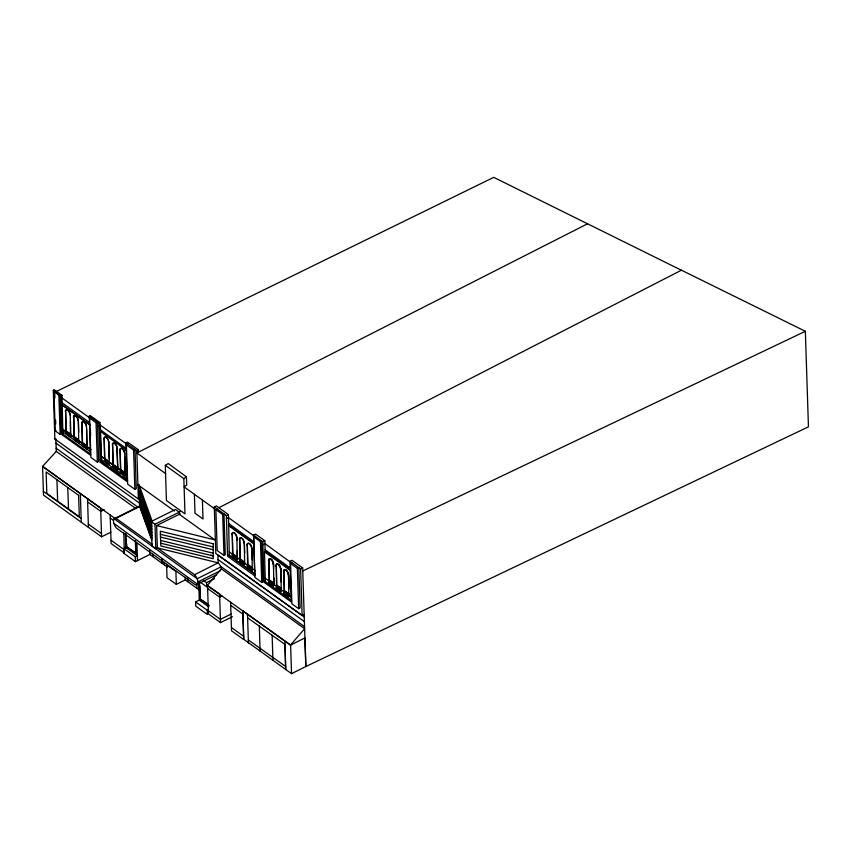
<?xml version="1.0" encoding="UTF-8"?>
<svg xmlns="http://www.w3.org/2000/svg" width="851" height="851" viewBox="0 0 851 851"><rect width="100%" height="100%" fill="white"/><g stroke="black" fill="none" stroke-linecap="round" stroke-linejoin="round"><path stroke-width="1.28" d="M243.726 639.314L242.812 610.71L243.726 639.314L291.542 673.652L305.839 666.524L304.924 637.931L290.425 645.154L207.293 585.445L221.388 568.915A6.191 3.042 63.5 0 0 220.803 566.957L220.515 566.298A6.191 3.042 63.5 0 0 218.175 562.947L217.92 554.969L304.243 616.975M290.425 645.154L304.626 628.708L221.388 568.915L221.483 569.542M55.879 439.68L56.262 451.392L42.593 466.401L43.475 495.059L101.588 536.821L110.907 532.173M183.848 478.656L186.443 476.837L168.253 463.572L165.307 465.337L166.434 500.548L184.975 513.876L183.848 478.656L165.307 465.337M218.792 507.76L681.438 270.192L805.354 331.284L808.45 426.83L305.849 666.535L302.658 567.925L291.999 560.277L289.978 561.288L291.191 601.87L264.001 582.222L262.789 541.747L253.534 535.098L255.566 534.088L264.821 540.736L264.927 543.81L262.895 544.821M138.458 449.828L127.427 442.073L125.916 442.828L136.809 450.658L138.458 449.828L138.532 452.158M165.573 473.581L136.883 452.977L587.584 223.77M139.362 498.516L138.383 499.005L54.858 439.01L53.283 390.247L54.262 389.758L61.932 395.268L62.24 404.789L89.515 424.383M53.953 391.62L58.868 395.141L59.591 394.79L60.868 434.063L60.144 434.425L55.23 430.893L53.953 391.62L54.677 391.258M53.283 390.247L60.942 395.758L61.932 395.268M91.078 449.764L62.751 429.415L62.24 404.789M70.463 421.288L70.601 434.393L65.963 431.063L65.623 411.469A3.702 1.819 63.5 0 1 66.452 409.767M70.601 434.393L70.261 414.809M73.718 417.203L74.335 436.648L78.696 440.127L74.058 436.786L73.718 417.203A3.702 1.819 63.5 0 1 75.335 415.565M55.23 430.893L55.953 430.532M78.696 440.127L78.356 420.532A3.702 1.819 63.5 0 0 78.143 419.266M62.751 429.415L90.312 448.871M60.942 395.758L62.208 434.872L90.536 455.221L89.27 416.118L90.259 415.628L99.907 422.564L99.992 425.277M89.6 418.022L96.046 422.649L97.418 421.968L98.695 461.402L97.322 462.082L90.876 457.444L89.6 418.022L90.972 417.341M62.134 432.531L63.123 432.042L90.397 451.636M65.963 431.063L70.888 434.255M86.642 429.095L86.908 446.094L82.27 442.765L81.93 423.17A3.702 1.819 63.5 0 1 83.696 421.596A3.702 1.819 63.5 0 1 86.355 425.245M65.878 432.542L70.878 435.616L70.495 436.914L65.921 433.627L65.878 432.542L70.452 435.829L70.495 436.914M62.208 434.872L63.197 434.382L90.472 453.977M54.858 439.01L55.847 438.52M86.908 446.094L86.568 426.511M89.27 416.118L98.918 423.053L99.907 422.564M125.916 442.828L127.065 481.581L100.237 462.306L99.056 425.808L100.344 425.16L126.203 443.743M99.067 425.936L100.354 425.298M74.25 438.68L79.239 441.765L78.856 443.052L74.282 439.765L74.25 438.68L78.824 441.967L78.856 443.052M74.282 439.765L79.281 442.839M82.27 442.765L87.185 445.956M82.377 444.541L87.376 447.615L86.983 448.902L82.409 445.616L82.377 444.541L86.951 447.828L86.983 448.902M82.409 445.616L87.408 448.7M103.96 438.85A3.702 1.819 63.5 0 1 106.184 437.542A3.702 1.819 63.5 0 1 108.598 442.18L109.226 461.636L104.588 458.306L104.184 438.744A3.702 1.819 63.5 0 1 106.705 437.669M108.598 442.18L108.822 442.073A3.702 1.819 63.5 0 0 108.715 441.243M112.364 444.85A3.702 1.819 63.5 0 1 114.587 443.541A3.702 1.819 63.5 0 1 117.002 448.179L117.629 467.635L112.992 464.295L112.587 444.743A3.702 1.819 63.5 0 1 114.364 443.158A3.702 1.819 63.5 0 1 117.013 446.807M117.002 448.179L117.853 467.518M100.344 425.16L101.354 456.466L127.342 474.858M126.405 444.913L133.586 450.073L135.011 449.36L136.277 488.623L134.852 489.336L127.682 484.176L126.405 444.913L127.841 444.211M100.163 459.848L101.673 459.093L101.577 456.349M124.874 457.253L125.15 472.922L120.512 469.582L120.108 450.03A3.702 1.819 63.5 0 1 121.321 448.286A3.702 1.819 63.5 0 1 123.767 450.349M104.545 459.817L109.545 462.891L109.162 464.178L104.588 460.891L104.545 459.817L109.119 463.104L109.162 464.178M100.237 462.306L101.748 461.561L108.183 466.178M104.588 460.891L109.577 463.965M125.15 472.922L124.746 453.36M112.875 465.869L117.863 468.954L117.481 470.241L112.906 466.954L112.875 465.869L117.449 469.156L117.481 470.241M112.906 466.954L117.906 470.029M120.512 469.582L125.374 472.805M120.289 471.103L125.278 474.177L124.895 475.464L120.321 472.177L120.289 471.103L124.852 474.39L124.895 475.464M120.321 472.177L125.31 475.252M104.258 509.643L100.769 511.387L87.632 501.941M220.345 570.734L197.911 581.914A6.212 3.053 63.5 0 1 194.932 584.573L116.842 528.386A6.148 3.021 63.5 0 1 114.077 524.056L113.843 523.344A6.148 3.021 63.5 0 1 113.481 520.716A6.393 3.149 63.5 0 1 116.002 518.302L139.617 506.526L138.904 484.336L152.393 521.854M194.549 574.723L218.175 562.819L157.339 547.874L155.797 548.64L152.01 545.927L151.212 521.525L175.402 509.462L179.189 512.185L179.253 514.281L214.909 539.885L156.616 525.567L157.339 547.874L194.549 574.723A6.212 3.053 63.5 0 1 197.9 581.871M151.212 521.525L154.999 524.237L180.178 511.696M156.616 525.567L180.242 513.791M126.437 546.789L136.139 553.32L126.437 546.789L126.022 533.854M123.714 548.512L125.788 547.48L137.341 555.777L135.266 556.809L123.714 548.512L123.874 553.363L135.426 561.66L149.84 554.48L167.402 567.085M304.158 614.507L302.137 615.518L215.803 553.512L214.292 506.909L216.324 505.898L228.387 514.557L228.706 525.258L253.8 543.385M123.874 553.363L124.352 550.533M215.888 509.621L222.675 514.504L223.962 513.855L225.281 554.767L223.994 555.405L217.207 550.533L215.888 509.621L217.175 508.983M214.292 506.909L226.355 515.578L228.387 514.557M253.534 535.098L254.757 575.882L227.568 556.235L226.451 518.642L228.483 517.631L253.577 535.651M254.375 573.521L229.281 555.384L228.706 525.258M237.323 550.491L237.216 557.128L232.578 553.799L232.27 534.183A3.702 1.819 63.5 0 1 234.493 532.875M237.216 557.128L236.908 537.524A3.702 1.819 63.5 0 0 236.546 535.811M239.695 539.47L240.312 558.916L244.631 562.415L239.993 559.075L239.695 539.47A3.702 1.819 63.5 0 1 241.173 537.779A3.702 1.819 63.5 0 1 243.79 540.64M253.662 536.758L260.449 541.63L261.736 540.991L263.044 581.68L261.757 582.318L254.97 577.446L253.662 536.758L254.949 536.119M244.631 562.415L244.333 542.8A3.702 1.819 63.5 0 0 244.12 541.534M247.311 544.948L247.928 564.394L252.247 567.883L247.609 564.553L247.311 544.948A3.702 1.819 63.5 0 1 249.832 543.874M232.578 553.799L237.535 556.969M232.249 554.905L237.248 557.979L236.865 559.267L232.291 555.98L232.249 554.905L236.823 558.192L236.865 559.267M232.291 555.98L237.28 559.054M166.594 564.394L167.019 577.68L176.327 584.36L185.252 579.914L199.315 590.009L199.102 583.371M262.789 541.747L264.821 540.736M252.247 567.883L251.949 548.278A3.702 1.819 63.5 0 0 251.588 546.565M220.803 566.957L197.177 578.733L114.119 518.78L137.745 507.005L56.155 448.232M239.663 560.256L244.694 563.309L244.269 564.617L239.695 561.33L239.663 560.256L244.237 563.543L244.269 564.617M239.695 561.33L244.726 564.394M265.352 581.552L264.47 551.778L265.15 551.437L290.244 569.574M203.368 580.382L206.527 582.648L214.516 578.574M207.293 585.445L219.601 594.019L220.526 622.613L232.419 616.688M247.258 565.841L252.29 568.893L251.864 570.202L247.29 566.915L247.258 565.841L251.822 569.128L251.864 570.202M200.336 582.212L206.665 586.754L207.548 586.318M247.29 566.915L252.321 569.968M273.979 578.052L273.745 583.446L269.107 580.116L268.884 560.458A3.702 1.819 63.5 0 1 271.107 559.15M199.421 582.127L199.964 598.934L207.591 603.976M195.613 601.912L207.219 610.241L207.357 614.475L195.751 606.146L195.613 601.912L199.272 600.083L208.772 606.901M273.745 583.446L273.522 563.798A3.702 1.819 63.5 0 0 273.16 562.085M281.468 588.573L276.522 585.392L276.298 565.745A3.702 1.819 63.5 0 1 279.426 565.298M222.09 596.008L219.707 597.189L207.623 588.509M290.585 563.511L297.371 568.394L298.839 567.66L300.126 607.954L298.669 608.688L291.872 603.816L290.585 563.511L292.053 562.777M281.16 588.722L280.936 569.074A3.702 1.819 63.5 0 0 280.841 568.245M289.085 594.051L284.138 590.871L283.915 571.223A3.702 1.819 63.5 0 1 285.542 569.574M207.219 610.241L208.304 609.699M268.756 581.669L273.788 584.733L273.362 586.041L268.788 582.754L268.756 581.669L273.331 584.956L273.362 586.041M268.788 582.754L273.82 585.807M288.776 594.2L288.553 574.553A3.702 1.819 63.5 0 0 288.34 573.287M289.978 561.288L300.626 568.936L302.658 567.925M276.267 587.02L281.277 590.083L280.873 591.381L276.298 588.094L276.267 587.02L280.841 590.307L280.873 591.381M276.298 588.094L280.394 590.509M231.121 614.039L220.42 619.379L208.335 610.699M284.021 592.573L288.957 595.679L288.638 596.945L284.064 593.658L284.021 592.573L288.595 595.86L288.638 596.945M284.064 593.658L289 596.764M216.069 574.978L197.368 584.18L113.843 523.344M55.389 391.992L493.718 177.348L681.438 270.256M302.754 570.978L805.354 331.284M160.413 534.322L213.239 546.938M160.499 537.077L213.239 549.746M160.616 540.47L213.239 553.182M160.701 543.204L213.239 555.958L210.729 555.15M247.62 617.815L284.989 644.43L285.702 669.577L284.904 641.271M248.332 639.963L285.702 666.524M62.017 398.002L89.302 417.596M291.053 562.575L264.916 543.619L265.15 551.437M99.014 425.766L98.918 423.053M214.441 508.685L184.114 486.9L186.709 485.07L186.443 476.837M62.176 402.842L89.451 422.436M61.953 404.927L90.28 425.277M101.354 456.466L127.129 474.964M137.915 484.825L174.423 511.047M66.335 433.414L70.91 436.701M274.15 583.243L269.405 579.957L268.884 560.458M281.564 588.52L276.83 585.243L276.298 565.745M289.18 593.998L284.447 590.722L283.915 571.223M101.141 459.359L127.373 478.198M110.332 467.72L119.991 474.656M122.14 476.198L127.501 480.06M126.98 480.315L101.226 461.816L100.046 425.447M55.996 443.148L139.511 503.132M218.069 559.586L304.392 621.592M220.515 566.298L304.562 626.687M56.262 451.392L136.022 508.675M116.002 518.302L152.489 544.502M115.885 519.046L42.593 466.401L100.663 508.185L101.588 536.821M242.812 610.71L290.627 645.058L291.542 673.652M110.279 518.046L113.343 520.248M230.706 605.359L242.705 613.975M167.668 565.575L174.902 570.776M199.964 598.934L209.303 605.646M43.358 491.357L81.143 518.493M111.002 540.236L124.278 549.778M88.291 524.056L101.482 533.534M231.429 627.549L243.429 636.165M124.437 553.086L111.098 543.512L110.173 514.844M220.526 622.613L208.442 613.933L207.516 585.328M243.535 639.409L231.525 630.793L230.6 602.189M100.492 429.872L126.342 448.573M265.097 549.81L290.191 567.947M228.664 523.514L253.758 541.64M100.556 431.553L126.395 450.243M228.387 525.418L254.523 544.3M264.47 551.778L290.606 570.67M229.174 551.873L255.311 570.766M265.246 578.223L291.393 597.115M227.515 554.288L254.694 573.936M263.959 580.584L291.489 600.434M139.968 497.261L151.765 529.141M139.968 500.431L151.765 532.577M139.979 503.494L151.765 535.651M139.958 493.867L151.765 526.343M151.755 540.279L139.617 506.526A6.393 3.149 63.5 0 0 137.362 507.632M300.626 568.936L302.137 615.518M297.371 568.394L298.669 608.688M288.553 574.553L288.936 586.222M288.457 574.606L288.915 588.86M284.383 592.392L284.425 593.477M280.936 569.074L281.277 579.446M281.255 582.095L280.841 569.128A3.702 1.819 63.5 0 0 280.628 567.862M276.703 586.796L276.745 587.881M273.522 563.798L273.607 566.383M273.586 569.032L273.416 563.841A3.702 1.819 63.5 0 0 273.065 562.128M273.884 578.106L274.043 583.297M272.129 635.186L272.937 660.28M269.214 581.446L269.246 582.52M260.449 541.63L261.757 582.318M259.332 625.985L260.055 651.153M251.949 548.278L252.321 559.947M247.715 565.607L247.747 566.681M247.503 614.326L248.428 642.93M244.333 542.8L244.662 553.171M240.12 560.022L240.152 561.107M236.908 537.524L236.993 540.119M232.27 534.183L232.897 553.639M232.674 554.692L232.706 555.767M226.355 515.578L226.451 518.642M222.675 514.504L223.994 555.405M206.527 582.648L206.665 586.754M202.4 500.037L203.017 518.993L195.007 513.238L194.39 494.282M199.911 585.818L200.325 598.753M198.73 583.201L199.272 600.083M196.826 584.339L196.953 588.318M187.518 577.648L187.645 581.637M185.167 577.255L185.252 579.914M175.902 571.085L176.327 584.36M164.211 562.203L164.296 564.862M161.903 559.245L162.03 563.234M154.999 524.237L155.797 548.64M152.637 553.884L152.723 556.543M149.712 550.501L149.84 554.48M137.798 450.168L137.873 452.487M136.809 450.658L138.383 499.005M136.926 543.129L137.5 560.628M133.586 450.073L134.852 489.336M135.766 541.683L136.139 553.32M135.362 540.566L135.777 553.501M135.266 556.809L135.426 561.66M126.725 544.023L126.799 546.608M125.342 533.917L125.81 548.384M123.778 532.726L124.235 548.47M120.108 450.03L120.736 469.475M120.704 470.89L120.746 471.965M113.289 465.667L113.332 466.742M112.587 444.743L113.215 464.189M108.822 442.073L109.364 458.934M104.971 459.604L105.003 460.678M104.184 438.744L104.801 458.189M96.046 422.649L97.322 462.082M90.451 430.425L90.621 435.584M87.525 498.739L88.44 527.375M82.802 444.328L82.834 445.413M81.93 423.17L82.547 442.626M78.356 420.532L78.728 432.202M80.345 493.58L81.26 522.216M74.675 438.478L74.707 439.552M65.623 411.469L66.25 430.925M67.75 487.474L68.527 509.026M63.027 429.276L63.197 434.382M58.868 395.141L60.144 434.425M54.762 393.875L54.889 397.8M55.613 420.064L55.74 423.989M56.921 479.687L57.645 501.165M234.802 533.12A3.702 1.819 63.5 0 1 235.387 533.737M235.663 534.109A3.702 1.819 63.5 0 1 236.163 534.928M231.951 534.343A3.702 1.819 63.5 0 1 234.174 533.034A3.702 1.819 63.5 0 1 236.589 537.683M239.365 539.63A3.702 1.819 63.5 0 1 241.588 538.321A3.702 1.819 63.5 0 1 244.003 542.959M246.981 545.108A3.702 1.819 63.5 0 1 249.205 543.789A3.702 1.819 63.5 0 1 251.619 548.438M250.13 544.161A3.702 1.819 63.5 0 1 250.705 544.863M250.96 545.268A3.702 1.819 63.5 0 1 251.407 546.119M285.84 569.713A3.702 1.819 63.5 0 1 286.447 570.149M286.744 570.436A3.702 1.819 63.5 0 1 287.319 571.138M287.574 571.542A3.702 1.819 63.5 0 1 288.202 572.84M271.405 559.394A3.702 1.819 63.5 0 1 272.001 560.011M272.277 560.383A3.702 1.819 63.5 0 1 272.777 561.203A3.702 1.819 63.5 0 0 272.182 560.437M268.778 560.511A3.702 1.819 63.5 0 1 271.001 559.203M271.309 559.447A3.702 1.819 63.5 0 1 271.905 560.064M279.702 565.66A3.702 1.819 63.5 0 1 280.405 566.915M276.203 565.787A3.702 1.819 63.5 0 1 277.83 564.149A3.702 1.819 63.5 0 1 280.479 567.415M275.905 565.936A3.702 1.819 63.5 0 1 278.128 564.628A3.702 1.819 63.5 0 1 280.543 569.276M283.521 571.415A3.702 1.819 63.5 0 1 285.745 570.106A3.702 1.819 63.5 0 1 288.159 574.755M268.48 560.66A3.702 1.819 63.5 0 1 270.703 559.352A3.702 1.819 63.5 0 1 273.118 563.99M75.633 415.692A3.702 1.819 63.5 0 1 77.111 417.118M77.367 417.522A3.702 1.819 63.5 0 1 77.813 418.373M66.963 409.746A3.702 1.819 63.5 0 1 69.271 411.788M69.516 412.214A3.702 1.819 63.5 0 1 70.229 414.405M107.003 437.967A3.702 1.819 63.5 0 1 108.46 440.361M124.001 450.764A3.702 1.819 63.5 0 1 124.64 452.53M119.885 450.136A3.702 1.819 63.5 0 1 122.108 448.828A3.702 1.819 63.5 0 1 124.523 453.466M81.643 423.319A3.702 1.819 63.5 0 1 83.866 422A3.702 1.819 63.5 0 1 86.281 426.649M73.431 417.341A3.702 1.819 63.5 0 1 75.654 416.033A3.702 1.819 63.5 0 1 78.069 420.671M65.336 411.607A3.702 1.819 63.5 0 1 67.559 410.299A3.702 1.819 63.5 0 1 69.973 414.948M213.239 543.789L160.307 531.215L160.786 545.938L213.239 558.735L213.239 543.789M78.622 495.335L46.124 471.933L46.816 493.389L79.313 516.791L78.622 495.335M151.765 538.726L139.979 506.568L139.958 490.367L151.765 523.195L151.765 538.726"/></g></svg>
